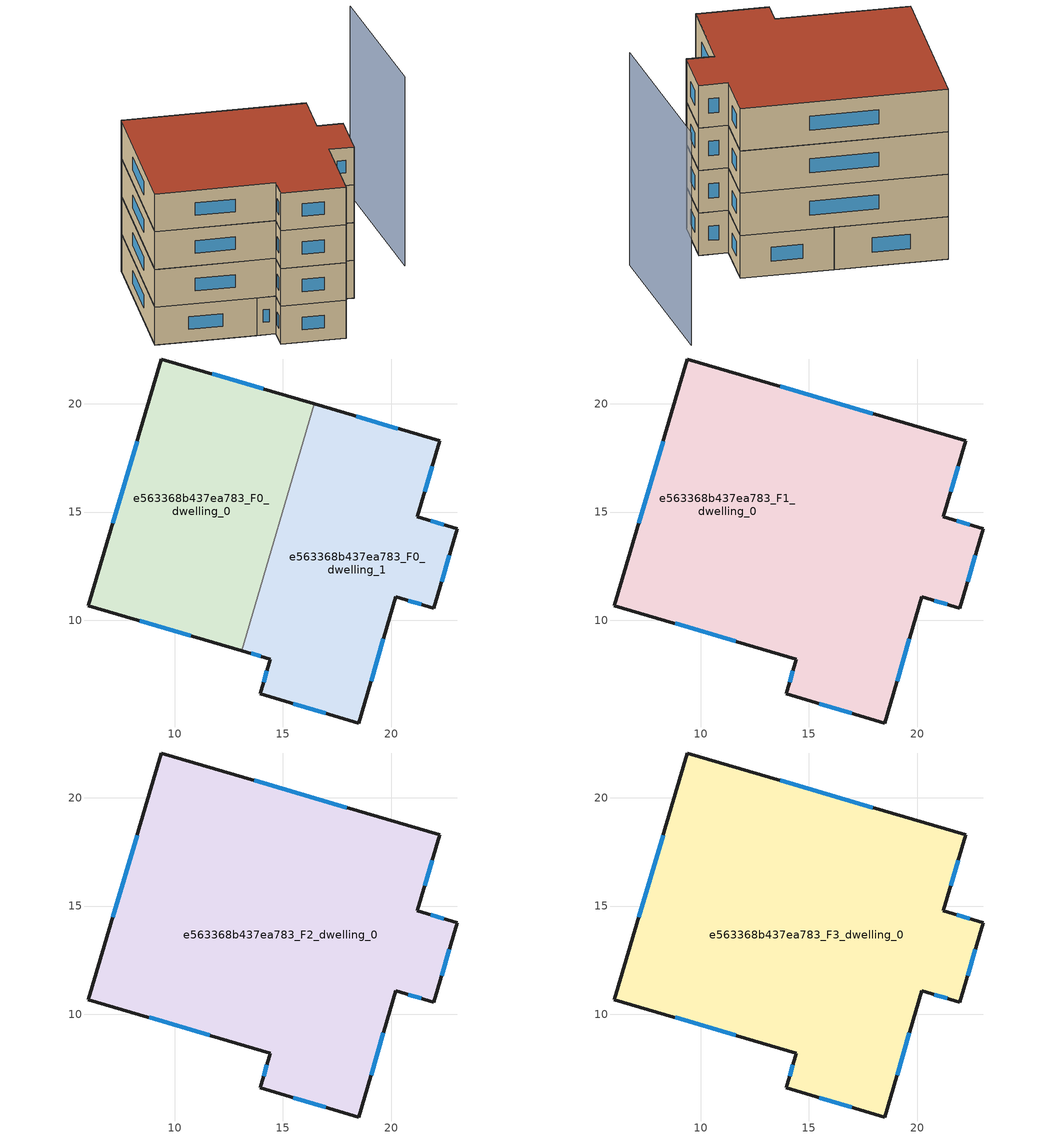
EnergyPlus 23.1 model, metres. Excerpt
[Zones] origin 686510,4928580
e563368b437ea783_F0_dwelling_0
 floor ground (EU_floor_Construction): 13.09,8.6 16.45,19.99 9.39,22.07 6.02,10.68 z0
 wall outside (EU_wall_Construction): 13.09,8.6 6.02,10.68 9.39,22.07 16.45,19.99 z0:3
 wall to e563368b437ea783_F0_dwelling_1 (EU_wall_Construction): 16.45,19.99 13.09,8.6 z0:3
 window (EU_Window_Construction): 10.74,9.29 8.38,9.99 / 7.15,14.48 8.27,18.27 / 11.74,21.38 14.1,20.69 z1:2
e563368b437ea783_F0_dwelling_1
 floor ground (EU_floor_Construction): 18.5,5.26 20.21,11.08 21.97,10.57 23.04,14.24 21.21,14.78 22.24,18.29 16.45,19.99 13.09,8.6 14.42,8.21 13.95,6.6 z0
 wall outside (EU_wall_Construction): 16.45,19.99 22.24,18.29 21.21,14.78 23.04,14.24 21.97,10.57 20.21,11.08 18.5,5.26 13.95,6.6 14.42,8.21 13.09,8.6 z0:3
 window (EU_Window_Construction): 21.39,10.74 20.8,10.91 / 19.64,9.14 19.07,7.2 / 16.99,5.71 15.47,6.15 / 14.11,7.14 14.27,7.67 / 13.98,8.34 13.54,8.47 / 18.38,19.43 20.31,18.86 / 21.9,17.12 21.56,15.95 / 21.82,14.6 22.43,14.42 / 22.69,13.02 22.33,11.79 z1:2
e563368b437ea783_F1_dwelling_0
 floor to e563368b437ea783_F0_dwelling_0 (EU_floor_Construction): 13.09,8.6 16.45,19.99 9.39,22.07 6.02,10.68 z3
 floor to e563368b437ea783_F0_dwelling_1 (EU_floor_Construction): 18.5,5.26 20.21,11.08 21.97,10.57 23.04,14.24 21.21,14.78 22.24,18.29 16.45,19.99 13.09,8.6 14.42,8.21 13.95,6.6 z3
 wall outside (EU_wall_Construction): 21.97,10.57 20.21,11.08 18.5,5.26 13.95,6.6 14.42,8.21 6.02,10.68 9.39,22.07 22.24,18.29 21.21,14.78 23.04,14.24 21.97,10.57 z3:6
 window (EU_Window_Construction): 21.39,10.74 20.8,10.91 / 19.64,9.14 19.07,7.2 / 16.99,5.71 15.47,6.15 / 14.11,7.14 14.27,7.67 / 11.62,9.03 8.82,9.86 / 7.15,14.48 8.27,18.27 / 13.68,20.81 17.96,19.55 / 21.9,17.12 21.56,15.95 / 21.82,14.6 22.43,14.42 / 22.69,13.02 22.33,11.79 z4:5
e563368b437ea783_F2_dwelling_0
 floor to e563368b437ea783_F1_dwelling_0 (EU_floor_Construction): 18.5,5.26 20.21,11.08 21.97,10.57 23.04,14.24 21.21,14.78 22.24,18.29 9.39,22.07 6.02,10.68 14.42,8.21 13.95,6.6 z6
 wall outside (EU_wall_Construction): 21.97,10.57 20.21,11.08 18.5,5.26 13.95,6.6 14.42,8.21 6.02,10.68 9.39,22.07 22.24,18.29 21.21,14.78 23.04,14.24 21.97,10.57 z6:9
 window (EU_Window_Construction): 21.39,10.74 20.8,10.91 / 19.64,9.14 19.07,7.2 / 16.99,5.71 15.47,6.15 / 14.11,7.14 14.27,7.67 / 11.62,9.03 8.82,9.86 / 7.15,14.48 8.27,18.27 / 13.68,20.81 17.96,19.55 / 21.9,17.12 21.56,15.95 / 21.82,14.6 22.43,14.42 / 22.69,13.02 22.33,11.79 z7:8
e563368b437ea783_F3_dwelling_0
 floor to e563368b437ea783_F2_dwelling_0 (EU_floor_Construction): 18.5,5.26 20.21,11.08 21.97,10.57 23.04,14.24 21.21,14.78 22.24,18.29 9.39,22.07 6.02,10.68 14.42,8.21 13.95,6.6 z9
 wall outside (EU_wall_Construction): 21.97,10.57 20.21,11.08 18.5,5.26 13.95,6.6 14.42,8.21 6.02,10.68 9.39,22.07 22.24,18.29 21.21,14.78 23.04,14.24 21.97,10.57 z9:12
 window (EU_Window_Construction): 21.39,10.74 20.8,10.91 / 19.64,9.14 19.07,7.2 / 16.99,5.71 15.47,6.15 / 14.11,7.14 14.27,7.67 / 11.62,9.03 8.82,9.86 / 7.15,14.48 8.27,18.27 / 13.68,20.81 17.96,19.55 / 21.9,17.12 21.56,15.95 / 21.82,14.6 22.43,14.42 / 22.69,13.02 22.33,11.79 z10:11
 roof outside (EU_roof_Construction): 22.24,18.29 21.21,14.78 23.04,14.24 21.97,10.57 20.21,11.08 18.5,5.26 13.95,6.6 14.42,8.21 6.02,10.68 9.39,22.07 z12
shading: 27.53,13.4 29.35,25.05 z0:15
[Building]
EU S2 Campaign: North Axis=0; Terrain=City; Solar Distribution=FullExterior
[Site:Location]
Bologna: Latitude=44.5; Longitude=11.25; Time Zone=1; Elevation=37
[SizingPeriod:WeatherFileDays]
AnnualSizingPeriod: Begin Month=1; Begin Day of Month=1; End Month=12; End Day of Month=31; Day of Week for Start Day=Monday; Use Weather File Daylight Saving Period=No; Use Weather File Rain and Snow Indicators=No
[MATERIAL]
EU_InternalMass_Material: Roughness=MediumRough; Thickness=0.1; Conductivity=1; Density=1800; Specific Heat=900; Thermal Absorptance=0.9; Solar Absorptance=0.7; Visible Absorptance=0.7
[MATERIAL:NOMASS] Roughness=MediumRough; Thermal Absorptance=0.9; Solar Absorptance=0.7; Visible Absorptance=0.7
Name | Thermal Resistance
EU_wall_NoMass | 0.937881
EU_roof_NoMass | 0.548572
EU_floor_NoMass | 0.71348
[WINDOWMATERIAL:SIMPLEGLAZINGSYSTEM]
EU_Window_SimpleGlazing: UFactor=4.25633; Solar Heat Gain Coefficient=0.85; Visible Transmittance=0.85
[CONSTRUCTION]
EU_wall_Construction: EU_wall_NoMass
EU_roof_Construction: EU_roof_NoMass
EU_floor_Construction: EU_floor_NoMass
EU_InternalMass_Construction: EU_InternalMass_Material
EU_Window_Construction: EU_Window_SimpleGlazing
[ZONE] Type=1; Multiplier=1; Ceiling Height=autocalculate; Floor Area=autocalculate; Part of Total Floor Area=Yes
Name | Volume
e563368b437ea783_F0_dwelling_0 | 262.299
e563368b437ea783_F1_dwelling_0 | 524.583
e563368b437ea783_F2_dwelling_0; e563368b437ea783_F3_dwelling_0 | 524.585
e563368b437ea783_F0_dwelling_1 | 262.293
[INTERNALMASS] Construction=EU_InternalMass_Construction
Name | Zone or ZoneList | Surface Area
e563368b437ea783_F0_dwelling_0_EU_InternalMass | e563368b437ea783_F0_dwelling_0 | 87.4329
e563368b437ea783_F0_dwelling_1_EU_InternalMass | e563368b437ea783_F0_dwelling_1 | 87.431
e563368b437ea783_F1_dwelling_0_EU_InternalMass | e563368b437ea783_F1_dwelling_0 | 174.861
e563368b437ea783_F2_dwelling_0_EU_InternalMass | e563368b437ea783_F2_dwelling_0 | 174.861
e563368b437ea783_F3_dwelling_0_EU_InternalMass | e563368b437ea783_F3_dwelling_0 | 174.861
[OTHEREQUIPMENT] Fuel Type=Electricity; Design Level Calculation Method=Watts/Area; Power per Zone Floor Area=1; Fraction Latent=0; Fraction Radiant=0; Fraction Lost=0; Carbon Dioxide Generation Rate=0; EndUse Subcategory=EU_Step8_InternalGains
Name | Zone or ZoneList or Space or SpaceList | Schedule
EU_Step8_InternalGain_e563368b437ea783_F0_dwelling_0_f000 | e563368b437ea783_F0_dwelling_0 | EU_Step8_GainSchedule_e563368b437ea783_F0_dwelling_0_f000
EU_Step8_InternalGain_e563368b437ea783_F0_dwelling_1_f000 | e563368b437ea783_F0_dwelling_1 | EU_Step8_GainSchedule_e563368b437ea783_F0_dwelling_1_f000
EU_Step8_InternalGain_e563368b437ea783_F1_dwelling_0_f000 | e563368b437ea783_F1_dwelling_0 | EU_Step8_GainSchedule_e563368b437ea783_F1_dwelling_0_f000
EU_Step8_InternalGain_e563368b437ea783_F2_dwelling_0_f000 | e563368b437ea783_F2_dwelling_0 | EU_Step8_GainSchedule_e563368b437ea783_F2_dwelling_0_f000
EU_Step8_InternalGain_e563368b437ea783_F3_dwelling_0_f000 | e563368b437ea783_F3_dwelling_0 | EU_Step8_GainSchedule_e563368b437ea783_F3_dwelling_0_f000
[ZONEVENTILATION:DESIGNFLOWRATE] Schedule=EU_AlwaysOn; Design Flow Rate Calculation Method=AirChanges/Hour; Air Changes per Hour=0.687892; Ventilation Type=Natural; Fan Pressure Rise=0; Fan Total Efficiency=1; Constant Term Coefficient=1; Temperature Term Coefficient=0; Velocity Term Coefficient=0; Velocity Squared Term Coefficient=0; Minimum Indoor Temperature=-100; Maximum Indoor Temperature=100; Delta Temperature=-100; Minimum Outdoor Temperature=-100; Maximum Outdoor Temperature=100; Maximum Wind Speed=40
Name | Zone or ZoneList or Space or SpaceList
EU_ConstantAir_e563368b437ea783_F0_dwelling_0 | e563368b437ea783_F0_dwelling_0
EU_ConstantAir_e563368b437ea783_F0_dwelling_1 | e563368b437ea783_F0_dwelling_1
EU_ConstantAir_e563368b437ea783_F1_dwelling_0 | e563368b437ea783_F1_dwelling_0
EU_ConstantAir_e563368b437ea783_F2_dwelling_0 | e563368b437ea783_F2_dwelling_0
EU_ConstantAir_e563368b437ea783_F3_dwelling_0 | e563368b437ea783_F3_dwelling_0
[HVACTEMPLATE:THERMOSTAT] Constant Heating Setpoint=20; Constant Cooling Setpoint=50
EU_HeatOnly_e563368b437ea783_F0_dwelling_0; EU_HeatOnly_e563368b437ea783_F0_dwelling_1; EU_HeatOnly_e563368b437ea783_F1_dwelling_0; EU_HeatOnly_e563368b437ea783_F2_dwelling_0; EU_HeatOnly_e563368b437ea783_F3_dwelling_0
[HVACTEMPLATE:ZONE:IDEALLOADSAIRSYSTEM] System Availability Schedule=EU_AlwaysOn; Maximum Heating Supply Air Temperature=50; Minimum Cooling Supply Air Temperature=13; Maximum Heating Supply Air Humidity Ratio=0.0156; Minimum Cooling Supply Air Humidity Ratio=0.0077; Heating Limit=NoLimit; Cooling Limit=NoLimit; Heating Availability Schedule=EU_AlwaysOn; Cooling Availability Schedule=EU_CoolingOff; Dehumidification Control Type=ConstantSensibleHeatRatio; Cooling Sensible Heat Ratio=0.7; Dehumidification Setpoint=60; Humidification Control Type=None; Humidification Setpoint=30; Outdoor Air Method=None; Outdoor Air Flow Rate per Person=0.00944; Outdoor Air Flow Rate per Zone Floor Area=0; Outdoor Air Flow Rate per Zone=0; Demand Controlled Ventilation Type=None; Outdoor Air Economizer Type=NoEconomizer; Heat Recovery Type=None; Sensible Heat Recovery Effectiveness=0.7; Latent Heat Recovery Effectiveness=0.65
Name | Template Thermostat
e563368b437ea783_F0_dwelling_0 | EU_HeatOnly_e563368b437ea783_F0_dwelling_0
e563368b437ea783_F0_dwelling_1 | EU_HeatOnly_e563368b437ea783_F0_dwelling_1
e563368b437ea783_F1_dwelling_0 | EU_HeatOnly_e563368b437ea783_F1_dwelling_0
e563368b437ea783_F2_dwelling_0 | EU_HeatOnly_e563368b437ea783_F2_dwelling_0
e563368b437ea783_F3_dwelling_0 | EU_HeatOnly_e563368b437ea783_F3_dwelling_0
[SIZING:ZONE] Zone Cooling Design Supply Air Temperature Input Method=SupplyAirTemperature; Zone Cooling Design Supply Air Temperature=13; Zone Heating Design Supply Air Temperature Input Method=SupplyAirTemperature; Zone Heating Design Supply Air Temperature=50; Zone Cooling Design Supply Air Humidity Ratio=0.008; Zone Heating Design Supply Air Humidity Ratio=0.008; Cooling Design Air Flow Method=DesignDay; Cooling Design Air Flow Rate=0; Cooling Minimum Air Flow per Zone Floor Area=0.000762; Cooling Minimum Air Flow=0; Cooling Minimum Air Flow Fraction=0.2; Heating Design Air Flow Method=DesignDay; Heating Design Air Flow Rate=0; Heating Maximum Air Flow per Zone Floor Area=0.002032; Heating Maximum Air Flow=0.141576; Heating Maximum Air Flow Fraction=0.3; Account for Dedicated Outdoor Air System=No; Dedicated Outdoor Air System Control Strategy=NeutralSupplyAir; Dedicated Outdoor Air Low Setpoint Temperature for Design=autosize; Dedicated Outdoor Air High Setpoint Temperature for Design=autosize; Zone Load Sizing Method=Sensible Load Only No Latent Load; Zone Latent Cooling Design Supply Air Humidity Ratio Input Method=HumidityRatioDifference; Zone Cooling Design Supply Air Humidity Ratio Difference=0.005; Zone Latent Heating Design Supply Air Humidity Ratio Input Method=HumidityRatioDifference; Zone Humidification Design Supply Air Humidity Ratio Difference=0.005
e563368b437ea783_F0_dwelling_0; e563368b437ea783_F0_dwelling_1; e563368b437ea783_F1_dwelling_0; e563368b437ea783_F2_dwelling_0; e563368b437ea783_F3_dwelling_0
[SCHEDULE:CONSTANT]
Name | Hourly Value
EU_AlwaysOn | 1
EU_CoolingOff | 0
[SCHEDULE:FILE] Column Number=1; Rows to Skip at Top=0; Number of Hours of Data=8760; Column Separator=Comma; Interpolate to Timestep=No; Minutes per Item=60; Adjust Schedule for Daylight Savings=Yes
Name | File
EU_Step8_GainSchedule_e563368b437ea783_F0_dwelling_0_f000 | ../../schedules/e563368b437ea783/e563368b437ea783_F0_dwelling_0_f000_gain.csv
EU_Step8_GainSchedule_e563368b437ea783_F0_dwelling_1_f000 | ../../schedules/e563368b437ea783/e563368b437ea783_F0_dwelling_1_f000_gain.csv
EU_Step8_GainSchedule_e563368b437ea783_F1_dwelling_0_f000 | ../../schedules/e563368b437ea783/e563368b437ea783_F1_dwelling_0_f000_gain.csv
EU_Step8_GainSchedule_e563368b437ea783_F2_dwelling_0_f000 | ../../schedules/e563368b437ea783/e563368b437ea783_F2_dwelling_0_f000_gain.csv
EU_Step8_GainSchedule_e563368b437ea783_F3_dwelling_0_f000 | ../../schedules/e563368b437ea783/e563368b437ea783_F3_dwelling_0_f000_gain.csv
